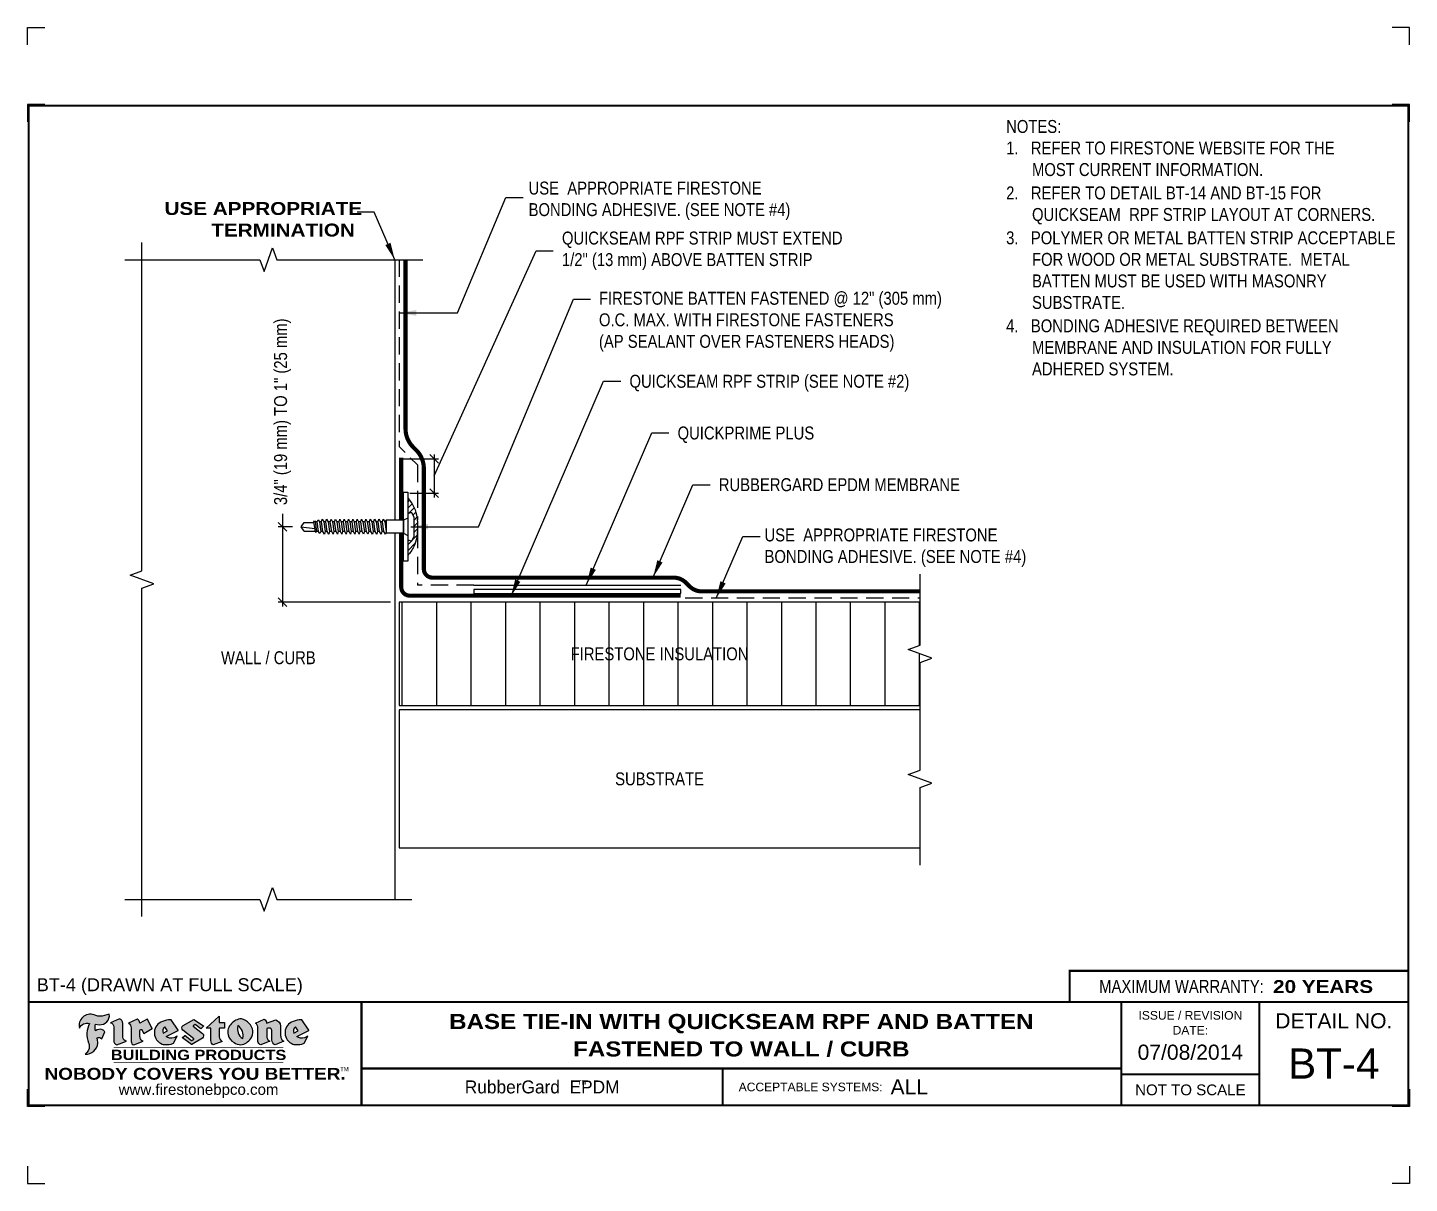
# Model space of a CAD drawing. Header units: inches. Extents: x 165.4 to 185.5, y -71.9 to -55.1.
import ezdxf
from ezdxf.enums import TextEntityAlignment as Align

# ---------------------------------------------------------------- set-up
doc = ezdxf.new("R2010")
doc.units = ezdxf.units.IN
doc.header["$MEASUREMENT"] = 0
doc.linetypes.add('HIDDEN', pattern=[0.375, 0.25, -0.125])
doc.layers.get('0').update_dxf_attribs({"linetype": 'CONTINUOUS'})
doc.layers.get('DEFPOINTS').update_dxf_attribs({"linetype": 'CONTINUOUS'})
for name, color, linetype in [('FSBP-ACCESSORY-FIRESTONE', 7, 'CONTINUOUS'), ('FSBP-ADHESIVE', 1, 'HIDDEN'), ('FSBP-ANNO-NOTE', 7, 'CONTINUOUS'), ('FSBP-INSULATION', 7, 'CONTINUOUS'), ('FSBP-MEMBRANE', 7, 'CONTINUOUS'), ('FSBP-SEALANTS', 1, 'CONTINUOUS'), ('FSBP-SUBSTRATE-GENERIC', 9, 'CONTINUOUS'), ('FSBP-TTLB', 7, 'CONTINUOUS'), ('FSBP-TTLB-BORDER', 7, 'CONTINUOUS'), ('FSBP-TTLB-TEXT', 7, 'CONTINUOUS'), ('FSBP-WALL-CURB', 9, 'CONTINUOUS')]:
    doc.layers.add(name, color=color, linetype=linetype)
doc.styles.add('FSBP_ARIAL', font='arial.ttf')
doc.styles.add('FSBP_ARIAL_BOLD', font='')
doc.styles.add('FSBP_ARIAL_NAR', font='ARIALN.TTF')
doc.styles.add('FSBP_BANKGOTHIC', font='bgothm.ttf')
doc.styles.get('FSBP_ARIAL_BOLD').set_extended_font_data('Arial Black')
doc.linetypes.add('ZIGZAG', pattern='A,0.0001,-0.2,[131,ltypeshp.shx,S=0.2,R=0,X=-0.2,Y=0],-0.4,[131,ltypeshp.shx,S=0.2,R=180,X=0.2,Y=0],-0.2', length=0.8001)
doc.dimstyles.new('FSBP-DIM', dxfattribs={"dimtxt": 0.1875, "dimasz": 0.125, "dimexe": 0.0625, "dimexo": 0.125, "dimgap": 0.125, "dimtad": 0, "dimdec": 0, "dimzin": 1, "dimdsep": 46, "dimlunit": 4, "dimtxsty": 'FSBP_ARIAL_NAR', "dimblk": 'OBLIQUE', "dimcen": 0.09375, "dimdle": 0.0625, "dimclrd": 256, "dimclre": 256, "dimclrt": 256, "dimadec": 0, "dimazin": 0, "dimtfac": 1, "dimtdec": 0, "dimtmove": 1, "dimatfit": 3, "dimfxl": 1, "dimtolj": 1, "dimtzin": 0, "dimlwd": -1, "dimlwe": -1, "dimarcsym": 0})
doc.dimstyles.new('FSBP-LEADER', dxfattribs={"dimtxt": 0.1875, "dimasz": 0.25, "dimexe": 0.0625, "dimexo": 0.125, "dimgap": 0.125, "dimtad": 0, "dimtih": 1, "dimtoh": 1, "dimdec": 4, "dimzin": 0, "dimdsep": 46, "dimlunit": 4, "dimtxsty": 'FSBP_ARIAL_NAR', "dimcen": 0.09375, "dimclrd": 256, "dimclre": 256, "dimclrt": 256, "dimadec": 0, "dimazin": 0, "dimtfac": 1, "dimtdec": 4, "dimtofl": 0, "dimtmove": 0, "dimatfit": 3, "dimfxl": 1, "dimtolj": 1, "dimtzin": 0, "dimlwd": -1, "dimlwe": -1, "dimarcsym": 0})

# ---------------------------------------------------------------- blocks, each defined once
blk = doc.blocks.new('FSBP_AP_FASTENER_02')
at = {"layer": 'FSBP-ACCESSORY-FIRESTONE'}
for p, q in [((-0.125, 0), (-0.09375, -0.0625)), ((0.09375, -0.0625), (0.125, 0)), ((-0.09375, -0.0625), (-0.09375, -0.3125)), ((-0.09375, -0.0625), (0.09375, -0.0625)), ((0.09375, -0.0625), (0.09375, -0.3125)), ((-0.09375, -0.3125), (-0.0703125, -0.3325892857142776)), ((-0.0703125, -0.3641565527315151), (-0.0703125, -0.3957238197487527)), ((0.0703125, -0.3440672670172376), (0.0703125, -0.3756345340344751)), ((-0.0703125, -0.4272910867660471), (-0.0703125, -0.4588583537832847)), ((-0.0703125, -0.4904256208005222), (-0.0703125, -0.5219928878178166)), ((-0.0703125, -0.5535601548350542), (-0.0703125, -0.5851274218523486)), ((0.0703125, -0.4072018010517695), (0.0703125, -0.4387690680690071)), ((0.0703125, -0.4703363350862446), (0.0703125, -0.501903602103539)), ((0.0703125, -0.5334708691207766), (0.0703125, -0.5650381361380141)), ((0.0703125, -0.5966054031553085), (0.0703125, -0.6281726701725461)), ((-0.0703125, -0.6166946888695861), (-0.0703125, -0.6482619558868237)), ((-0.0703125, -0.6798292229041181), (-0.0703125, -0.7113964899213556)), ((-0.0703125, -0.7429637569385932), (-0.0703125, -0.7745310239558876)), ((0.0703125, -0.6597399371897836), (0.0703125, -0.691307204207078)), ((0.0703125, -0.7228744712243156), (0.0703125, -0.7544417382415531)), ((0.0703125, -0.7860090052588475), (0.0703125, -0.8175762722760851)), ((-0.0703125, -0.8060982909731251), (-0.0703125, -0.8376655579903627)), ((-0.0703125, -0.8692328250076571), (-0.0703125, -0.9008000920248946)), ((-0.0703125, -0.9323673590421322), (-0.0703125, -0.9639346260594266)), ((-0.0703125, -0.9955018930766641), (-0.0703125, -1.027069160093902)), ((0.0703125, -0.8491435392933226), (0.0703125, -0.880710806310617)), ((0.0703125, -0.9122780733278546), (0.0703125, -0.943845340345149)), ((0.0703125, -0.9754126073623866), (0.0703125, -1.006979874379624)), ((-0.0703125, -1.058636427111196), (-0.0703125, -1.090203694128434)), ((-0.0703125, -1.121770961145671), (-0.0703125, -1.153338228162966)), ((-0.0703125, -1.184905495180203), (-0.0703125, -1.216472762197441)), ((0.0703125, -1.038547141396919), (0.0703125, -1.070114408414156)), ((0.0703125, -1.101681675431394), (0.0703125, -1.133248942448688)), ((0.0703125, -1.164816209465926), (0.0703125, -1.196383476483163)), ((-0.0703125, -1.248040029214735), (-0.0703125, -1.279607296231973)), ((-0.0703125, -1.31117456324921), (-0.0703125, -1.342741830266505)), ((-0.0625, -1.498492581068092), (-0.0625, -1.35740939234654)), ((0, -1.545367581068092), (0.02460623630037162, -1.344965644303613)), ((0.0625, -1.498492581068092), (0.0625, -1.339552249489429)), ((0.0703125, -1.227950743500458), (0.0703125, -1.259518010517695)), ((0.0703125, -1.291085277534933), (0.0703125, -1.322652544552227)), ((0, -1.545367581068092), (-0.06250000000002842, -1.498492581068092)), ((0.0625, -1.498492581068092), (0, -1.545367581068092))]:
    blk.add_line(p, q, dxfattribs=at)
blk.add_lwpolyline([(0.1875, 0, 0.1250000000000271), (0.203125, 0.0625), (0.140625, 0.09375), (-0.140625, 0.09375), (-0.203125, 0.0625, 0.1250000000000271), (-0.1875, 0)], format="xyb", close=True, dxfattribs=at)
for points in [[(-0.109375, -0.3539532763657576), (-0.0703125, -0.3325892857142776), (0.0703125, -0.3125), (0.109375, -0.3227032763657576), (0.0703125, -0.3440672670172376), (-0.0703125, -0.3641565527315151)], [(-0.109375, -0.4170878104002895), (-0.0703125, -0.3957238197487527), (0.0703125, -0.3756345340344751), (0.109375, -0.3858378104002895), (0.0703125, -0.4072018010517695), (-0.0703125, -0.4272910867660471)], [(-0.109375, -0.4802223444347646), (-0.0703125, -0.4588583537832847), (0.0703125, -0.4387690680690071), (0.109375, -0.4489723444347646), (0.0703125, -0.4703363350862446), (-0.0703125, -0.4904256208005222)], [(-0.109375, -0.5433568784692966), (-0.0703125, -0.5219928878178166), (0.0703125, -0.501903602103539), (0.109375, -0.5121068784692966), (0.0703125, -0.5334708691207766), (-0.0703125, -0.5535601548350542)], [(-0.109375, -0.6064914125038285), (-0.0703125, -0.5851274218523486), (0.0703125, -0.5650381361380141), (0.109375, -0.5752414125038285), (0.0703125, -0.5966054031553085), (-0.0703125, -0.6166946888695861)], [(-0.109375, -0.6696259465383037), (-0.0703125, -0.6482619558868237), (0.0703125, -0.6281726701725461), (0.109375, -0.6383759465383037), (0.0703125, -0.6597399371897836), (-0.0703125, -0.6798292229041181)], [(-0.109375, -0.7327604805728356), (-0.0703125, -0.7113964899213556), (0.0703125, -0.691307204207078), (0.109375, -0.7015104805728356), (0.0703125, -0.7228744712243156), (-0.0703125, -0.7429637569385932)], [(-0.109375, -0.7958950146073676), (-0.0703125, -0.7745310239558876), (0.0703125, -0.7544417382415531), (0.109375, -0.7646450146073676), (0.0703125, -0.7860090052588475), (-0.0703125, -0.8060982909731251)], [(-0.109375, -0.8590295486418427), (-0.0703125, -0.8376655579903627), (0.0703125, -0.8175762722760851), (0.109375, -0.8277795486418427), (0.0703125, -0.8491435392933226), (-0.0703125, -0.8692328250076571)], [(-0.109375, -0.9221640826763746), (-0.0703125, -0.9008000920248946), (0.0703125, -0.880710806310617), (0.109375, -0.8909140826763746), (0.0703125, -0.9122780733278546), (-0.0703125, -0.9323673590421322)], [(-0.109375, -0.9852986167109066), (-0.0703125, -0.9639346260594266), (0.0703125, -0.943845340345149), (0.109375, -0.9540486167109066), (0.0703125, -0.9754126073623866), (-0.0703125, -0.9955018930766641)], [(-0.109375, -1.048433150745382), (-0.0703125, -1.027069160093902), (0.0703125, -1.006979874379624), (0.109375, -1.017183150745382), (0.0703125, -1.038547141396919), (-0.0703125, -1.058636427111196)], [(-0.109375, -1.111567684779914), (-0.0703125, -1.090203694128434), (0.0703125, -1.070114408414156), (0.109375, -1.080317684779914), (0.0703125, -1.101681675431394), (-0.0703125, -1.121770961145671)], [(-0.109375, -1.174702218814446), (-0.0703125, -1.153338228162966), (0.0703125, -1.133248942448688), (0.109375, -1.143452218814446), (0.0703125, -1.164816209465926), (-0.0703125, -1.184905495180203)], [(-0.109375, -1.237836752848978), (-0.0703125, -1.216472762197441), (0.0703125, -1.196383476483163), (0.109375, -1.206586752848978), (0.0703125, -1.227950743500458), (-0.0703125, -1.248040029214735)], [(-0.099609375, -1.29957619759773), (-0.0703125, -1.279607296231973), (0.0703125, -1.259518010517695), (0.099609375, -1.271116376169175), (0.0703125, -1.291085277534933), (-0.0703125, -1.31117456324921)], [(-0.0849609375, -1.352726280949355), (-0.0703125, -1.342741830266505), (0.0703125, -1.322652544552227), (0.0849609375, -1.328451727377967), (0.0703125, -1.338436178060817), (-0.0703125, -1.358525463775095)]]:
    blk.add_lwpolyline(points, close=True, dxfattribs=at)
blk.add_lwpolyline([(-0.09375, -0.3125), (0.09375, -0.3125)], dxfattribs=at)
blk = doc.blocks.new('_OBLIQUE')
at = {"color": 0, "linetype": 'ByBlock'}
blk.add_line((-0.5, -0.5), (0.5, 0.5), dxfattribs=at)
blk = doc.blocks.new('*D6')
at = {"layer": 'DEFPOINTS', "color": 0, "transparency": 16777216}
for p in [(169.4112551601661, -62.3466987305046), (169.1420213799777, -63.4404487305046), (170.831668732212, -63.4404487305046)]:
    blk.add_point(p, dxfattribs=at)
at = {"layer": 'FSBP-ANNO-NOTE', "transparency": 16777216}
for p, q in [((169.1420213799777, -62.15817490299917), (169.1420213799777, -62.3466987305046)), ((169.1420213799777, -62.2841987305046), (169.1420213799777, -63.5029487305046)), ((169.2862551601661, -62.3466987305046), (169.0795213799777, -62.3466987305046)), ((170.706668732212, -63.4404487305046), (169.0795213799777, -63.4404487305046))]:
    blk.add_line(p, q, dxfattribs=at)
at = {"layer": 'FSBP-ANNO-NOTE', "transparency": 16777216, "xscale": 0.125, "yscale": 0.125, "zscale": 0.125}
for p, rotation in [((169.1420213799777, -62.3466987305046), 90), ((169.1420213799777, -63.4404487305046), 270)]:
    blk.add_blockref('_OBLIQUE', p, dxfattribs=dict(at, rotation=rotation))
at = {"layer": 'FSBP-ANNO-NOTE', "transparency": 16777216, "insert": (169.1420213799777, -62.03317490299915), "char_height": 0.1875, "attachment_point": 4, "rotation": 90, "style": 'FSBP_ARIAL_NAR'}
blk.add_mtext('\\A1;3/4" (19 mm) TO 1" (25 mm)', dxfattribs=at)
blk = doc.blocks.new('*D5')
at = {"layer": 'DEFPOINTS', "color": 0, "transparency": 16777216}
for p in [(170.7701112994862, -61.35995518357321), (170.8638153085084, -61.85995518357321), (171.3401816640785, -61.85995518357321)]:
    blk.add_point(p, dxfattribs=at)
at = {"layer": 'FSBP-ANNO-NOTE', "transparency": 16777216}
for p, q in [((171.3401816640785, -61.60995518357321), (172.8178657067512, -58.34444359786195)), ((172.8178657067512, -58.34444359786195), (173.0678657067512, -58.34444359786195)), ((170.8951112994862, -61.35995518357321), (171.4026816640785, -61.35995518357321)), ((171.3401816640785, -61.29745518357321), (171.3401816640785, -61.92245518357321)), ((170.9888153085084, -61.85995518357321), (171.4026816640785, -61.85995518357321))]:
    blk.add_line(p, q, dxfattribs=at)
at = {"layer": 'FSBP-ANNO-NOTE', "transparency": 16777216, "xscale": 0.125, "yscale": 0.125, "zscale": 0.125}
for p, rotation in [((171.3401816640785, -61.35995518357321), 90), ((171.3401816640785, -61.85995518357321), 270)]:
    blk.add_blockref('_OBLIQUE', p, dxfattribs=dict(at, rotation=rotation))
at = {"layer": 'FSBP-ANNO-NOTE', "transparency": 16777216, "insert": (173.1928657067512, -58.34444359786193), "char_height": 0.1875, "attachment_point": 4, "style": 'FSBP_ARIAL_NAR'}
blk.add_mtext('\\A1;QUICKSEAM RPF STRIP MUST EXTEND\\P1/2" (13 mm) ABOVE BATTEN STRIP', dxfattribs=at)
blk = doc.blocks.new('TTLB-EPDM_2')
at = {"layer": 'FSBP-TTLB-TEXT'}
h = blk.add_hatch(color=1, dxfattribs=at)
edge = h.paths.add_edge_path()
edge.add_arc((1.037309769669573, -0.1982514792917306), 0.1319107607348553, 264.0410451462098, 370.3106169565175)
edge.add_arc((1.027551646585694, 0.1214293576525799), 0.3273056962876235, 270.05058356628535, 295.23459397187514, ccw=False)
edge.add_arc((1.022801957313345, -0.06680179986895154), 0.1391656561713503, 249.3281275763668, 272.0749124149863, ccw=False)
edge.add_line((0.9736743133014443, -0.1970076156048179), (0.9474927838574558, -0.1852745150568325))
edge.add_arc((0.8939498971398288, -0.3394262635682071), 0.1631857907024099, 70.84590087378872, 194.3325259843273)
edge.add_arc((0.8444260109029493, -0.4259936440910768), 0.1179914261095279, 70.96950098067128, 156.9641407594482, ccw=False)
edge.add_arc((1.153141409296894, -0.4684497516079468), 0.3110405457095052, 150.3231137483159, 203.2084295854517)
edge.add_arc((0.7562495500622943, -0.6412608153899899), 0.1218587156617311, 0.8849157075190988, 24.34668939894999, ccw=False)
edge.add_arc((0.7493781665697374, -0.6475258110744375), 0.1289731377238325, -58.36655102076742, 3.6216782311386737, ccw=False)
edge.add_arc((0.8256699029544474, -0.5792158350996106), 0.1783301886510354, 267.2205474105585, 354.1381621173521)
edge.add_arc((0.7903121048625305, -0.6011409294291745), 0.212787892960859, 0.9996158580669322, 21.00503380861244)
edge.add_arc((1.01880712263941, -0.5666691048185161), 0.05136395668415847, 40.82117713173261, 125.52727787225791, ccw=False)
edge.add_line((1.057676976260041, -0.5330924682126437), (1.102776947655911, -0.4308018311949837))
edge.add_arc((1.040858222524664, -0.4699705673995949), 0.07326744446031509, 32.31675181867256, 66.31481236598174)
edge.add_arc((1.032262518825329, -0.5063316993097662), 0.1102246948011782, 69.8179132332389, 125.254734720681)
edge.add_arc((1.127708877207287, -0.368959353531244), 0.1659710644737306, 164.1569669952081, 196.5811013160487, ccw=False)
edge.add_line((0.9680425188342383, -0.3236487780942383), (1.023615334387159, -0.3294494641845773))
h = blk.add_hatch(color=1, dxfattribs=at)
edge = h.paths.add_edge_path()
edge.add_line((1.275239419159561, -0.6223407783464694), (1.415345367376062, -0.5660418822574371))
edge.add_arc((1.421019305783958, -0.5090099247487757), 0.05731350411836949, 181.9717871001989, 264.31851000495806, ccw=False)
edge.add_line((1.363739737527226, -0.5109819325197265), (1.363412352251203, -0.3102363679013962))
edge.add_arc((1.294263659668751, -0.3103491388303989), 0.06914878453844908, 0.0934405599591014, 72.42834396969012)
edge.add_line((1.315139561173908, -0.2444268274366692), (1.186839444240604, -0.3024209471341379))
edge.add_arc((1.175246268095289, -0.3585110609420917), 0.05727567197445628, -0.017399788185912257, 78.322067691347, ccw=False)
edge.add_line((1.232521937428658, -0.3585284546236807), (1.232574268422297, -0.555126496687123))
edge.add_arc((1.305699496415486, -0.5558575689677219), 0.07312888236350451, 179.4272023230205, 245.3845503102953)
h = blk.add_hatch(color=1, dxfattribs=at)
edge = h.paths.add_edge_path()
edge.add_line((1.792026821926584, -0.3839679064720229), (1.722158956877934, -0.2518542302253621))
edge.add_arc((1.720119655279638, -0.2529327078887852), 0.002306916790721817, 27.87197133405656, 117.3766794470751)
edge.add_line((1.719058846382097, -0.250884159729182), (1.610638460368705, -0.3070279753467702))
edge.add_arc((1.547088841662962, -0.3061026658494403), 0.06355635479880145, 359.165808011073, 425.8793658831422)
edge.add_line((1.573061729235633, -0.2480956029480268), (1.446879247402876, -0.3051325108639702))
edge.add_arc((1.407812067100189, -0.370357133046621), 0.07602957263902092, -3.441403975725109, 59.07992244284969, ccw=False)
edge.add_line((1.483704536400296, -0.3749210150788969), (1.483704536400296, -0.5723838140635706))
edge.add_arc((1.54053746518044, -0.568254406115083), 0.05698275005415228, 184.1557352478595, 255.3066498366543)
edge.add_line((1.526084036778343, -0.6233736605654059), (1.657291340682093, -0.570650514527486))
edge.add_arc((1.688298576827198, -0.5021390388423987), 0.0752015358480571, 207.5160880841914, 245.649226723163, ccw=False)
edge.add_arc((1.721050197024907, -0.4914488168456328), 0.1093332836229113, 179.4823365255141, 204.5537900001094, ccw=False)
edge.add_line((1.611721375809452, -0.4904610114968335), (1.611721375809452, -0.4126404716788983))
edge.add_arc((1.628589765097195, -0.414159299036043), 0.01693662875851176, 28.356188110622725, 174.8549701683585, ccw=False)
edge.add_arc((1.627340435522395, -0.4197189881350504), 0.02111886817708033, 22.216893572439517, 40.10213956426492, ccw=False)
edge.add_line((1.646891420738257, -0.4117336534413738), (1.666638796144639, -0.4549750258192233))
edge.add_arc((1.668737246926742, -0.4540167099035481), 0.002306916790685496, 204.545128184284, 299.6323508190091)
edge.add_line((1.669877862091766, -0.4560219186518992), (1.791128135493295, -0.3870515928837648))
edge.add_line((1.791128135493295, -0.3870515928837648), (1.792026821926584, -0.3839679064720229))
h = blk.add_hatch(color=1, dxfattribs=at)
h.paths.add_polyline_path([(2.063388732080512, -0.2583237030618903, 0.02524281661523788), (2.025024361750752, -0.2610532129309178, 0.1213611957758757), (1.901773912052249, -0.3008158885520373, 0.6151668103976068), (1.93274136141747, -0.6099060679591872, 0.05306812109568645), (1.967936229862175, -0.617865745600497, 0.1150932231766138), (2.099126721549737, -0.5994933789882708), (2.151195569562105, -0.4944891916583316, -0.08755405562188731), (2.104230609512001, -0.5187113292177372, -0.265591761123442), (1.992692314386659, -0.5010701623316862), (2.165347897647223, -0.4141184325909109, 0.4518949533370738), (2.166222728871162, -0.4107679608846269)])
h.paths.add_polyline_path([(2.014217313945437, -0.4188965037300676), (1.951113654018855, -0.4515330109460507, -0.3720533890450154), (1.973177450672722, -0.3607130665457561)], flags=16)
h = blk.add_hatch(color=1, dxfattribs=at)
edge = h.paths.add_edge_path()
edge.add_arc((2.260407392426802, -0.3775796671688782), 0.04152450223225729, 123.20805433950699, 232.2027298779723, ccw=False)
edge.add_line((2.237665217914071, -0.3428366421988329), (2.393535971665983, -0.2540943745380986))
edge.add_arc((2.394677353533142, -0.2560991469722482), 0.002306916790741334, 55.64644466176611, 119.65426054492559, ccw=False)
edge.add_line((2.395979141996861, -0.2541946229174954), (2.531809646140459, -0.3470380726374032))
edge.add_arc((2.530468902927946, -0.3489153772789875), 0.002306916790700397, -42.731101238422525, 54.4661353739603, ccw=False)
edge.add_line((2.532163440279987, -0.3504807552658491), (2.498457913851155, -0.3869673252714421))
edge.add_arc((2.496763376499139, -0.3854019472845934), 0.002306916790672934, 233.7527076894875, 317.26889876138785, ccw=False)
edge.add_line((2.495399362263356, -0.38726241234572), (2.413849913492982, -0.3274738082119626))
edge.add_arc((2.412485899257181, -0.3293342732731342), 0.002306916790720064, 53.75270768979358, 124.4135619297835)
edge.add_line((2.41118211687575, -0.3274311136421062), (2.382933981293377, -0.346782838468144))
edge.add_arc((2.38423776367478, -0.3486859980991606), 0.002306916790694898, 124.4135619293799, 231.8459020253626)
edge.add_line((2.382812599816248, -0.3505000469010184), (2.519899969301207, -0.4581994452042721))
edge.add_arc((2.494247019847682, -0.4908523236374461), 0.04152450223225742, -55.21225898295222, 51.84590202520428, ccw=False)
edge.add_line((2.517938320565804, -0.5249552055672808), (2.364434947484597, -0.6179520922513717))
edge.add_arc((2.36323960192349, -0.6159790200102006), 0.002306916790726996, 233.2955624372927, 301.20872157023314, ccw=False)
edge.add_line((2.361860787187538, -0.6178285429225383), (2.231266621301074, -0.5204709167214361))
edge.add_arc((2.232647938930649, -0.5186232623475259), 0.002306916790697672, 135.5134179846393, 233.21798691998708, ccw=False)
edge.add_line((2.231002150870836, -0.5170067083764565), (2.262839375599356, -0.4845937328397696))
edge.add_arc((2.264485163659225, -0.4862102868108537), 0.002306916790748497, 53.0352839999411, 135.513417985369, ccw=False)
edge.add_line((2.265872365996302, -0.4843670465239001), (2.361834678328762, -0.5565872257804898))
edge.add_arc((2.363221880665761, -0.5547439854936304), 0.002306916790627066, 233.0352840000685, 302.2362632414394)
edge.add_line((2.36445241715569, -0.5566953042850713), (2.39428499383348, -0.5378823484768844))
edge.add_arc((2.393054457343549, -0.5359310296853765), 0.002306916790685166, 302.2362632406177, 412.2027298768422)
edge.add_line((2.394468296066179, -0.5341081404551886), (2.234958295420142, -0.4103916733127022))
h = blk.add_hatch(color=1, dxfattribs=at)
edge = h.paths.add_edge_path()
edge.add_line((2.763460561272041, -0.2072496393923444), (2.763460561272041, -0.2969520779963801))
edge.add_arc((2.765767478062699, -0.2969520779963943), 0.00230691679065842, 179.9999999996471, 269.9999999996471)
edge.add_line((2.765767478062685, -0.2992589947870528), (2.835417693520355, -0.2992589947870528))
edge.add_arc((2.835417693520355, -0.3015659115777538), 0.002306916790701052, 0, 90, ccw=False)
edge.add_line((2.837724610311056, -0.3015659115777538), (2.837724610311056, -0.3790761307453892))
edge.add_arc((2.83541769352037, -0.3790761307453749), 0.002306916790686842, 269.99999999964706, 359.99999999964706, ccw=False)
edge.add_line((2.835417693520355, -0.3813830475360618), (2.765767478062685, -0.3813830475360618))
edge.add_arc((2.765767478062699, -0.3836899643267202), 0.00230691679065842, 90.00000000035294, 180.0000000003529)
edge.add_line((2.763460561272041, -0.3836899643267344), (2.763460561272041, -0.5033995910642801))
edge.add_arc((2.836735953378943, -0.5071368822038516), 0.07337063740681413, 177.0802527808789, 245.3249543133826)
edge.add_line((2.806105814540615, -0.5738080530967267), (2.674529557384915, -0.6226036013049594))
edge.add_arc((2.708610405062069, -0.564298408791804), 0.06753517344606039, 177.0345319916277, 239.6926428024901, ccw=False)
edge.add_line((2.641165668230087, -0.560804539009709), (2.641165668230087, -0.3836899643267344))
edge.add_arc((2.638858751439429, -0.3836899643267202), 0.00230691679065842, 359.9999999996471, 449.999999999647)
edge.add_line((2.638858751439443, -0.3813830475360618), (2.572857950769389, -0.3813830475360618))
edge.add_line((2.572857950769389, -0.3813830475360618), (2.763460561272041, -0.2072496393923444))
h = blk.add_hatch(color=1, dxfattribs=at)
edge = h.paths.add_edge_path(flags=16)
edge.add_arc((2.940363509127394, -0.4847985213681437), 0.1684614578629418, 344.5558804047865, 417.0140046669545)
edge.add_arc((3.194458079644619, -0.3883534532477785), 0.1684614578629414, 164.5558804047864, 237.0140046669546)
edge = h.paths.add_edge_path()
edge.add_arc((3.069375116502199, -0.4399344555144872), 0.1828726885096673, 136.0914512150047, 191.213418978326)
edge.add_arc((3.064939550433406, -0.4318234379590333), 0.1803148804748503, 194.0167254156723, 240.6663730831859)
edge.add_arc((3.098047041778981, -0.3845058757092554), 0.2378525180183701, 239.2975390661776, 264.2889872773176)
edge.add_arc((3.04884478212623, -0.4190232383793012), 0.203760689247156, 277.1986764832036, 326.503572961274)
edge.add_arc((3.077739326803546, -0.4341046616465112), 0.171374865791709, 325.3768876809902, 406.3828327799087)
edge.add_arc((3.011839488065919, -0.4896144380417797), 0.2571945645850002, 44.28462553519766, 73.82901434867304)
edge.add_arc((3.117152499586992, -0.4983433120546693), 0.2579560664039132, 97.50292863483666, 134.1039137579027)
h = blk.add_hatch(color=1, dxfattribs=at)
edge = h.paths.add_edge_path()
edge.add_line((3.322690228557462, -0.5721896537377091), (3.322690228557462, -0.3749210150788969))
edge.add_arc((3.246797759257384, -0.3703571330465745), 0.076029572638996, 356.5585960242387, 419.0799224428129)
edge.add_line((3.285864939560099, -0.3051325108639702), (3.412047421392799, -0.2480956029480268))
edge.add_arc((3.386074533820159, -0.3061026658494941), 0.06355635479883807, 0.3962622833877276, 65.87936588318718, ccw=False)
edge.add_line((3.449629368605429, -0.3056631084210863), (3.580526418688805, -0.2593848434574539))
edge.add_arc((3.555744121700958, -0.3530904070730321), 0.09692726601172152, 2.366977007666776, 75.18615851992018, ccw=False)
edge.add_line((3.652588689330287, -0.3490873311063041), (3.652588689330287, -0.4883770011386872))
edge.add_arc((3.761877549389556, -0.4914934052703811), 0.1093332836229047, 178.3666365323574, 204.5537900000422)
edge.add_arc((3.729125929191727, -0.5021836272670953), 0.07520153584796169, 207.5160880841711, 245.2240541443093)
edge.add_line((3.697611150971852, -0.5704631245385627), (3.572585913552643, -0.6207021253773775))
edge.add_arc((3.59534718600759, -0.5526356419907701), 0.07177131519198746, 180.3328587115751, 251.51018566665869, ccw=False)
edge.add_line((3.523577081955409, -0.5530525936986663), (3.523577081955409, -0.4153032515383615))
edge.add_arc((3.486319529276879, -0.4148773504126441), 0.0372599868942854, 359.3450650296066, 449.0500281941028)
edge.add_arc((3.482769874121713, -0.4419622099033496), 0.06447454900600783, 86.29402372314017, 119.8211331593848)
edge.add_line((3.450707067966732, -0.3860252459975726), (3.450707067966732, -0.4904610114968335))
edge.add_arc((3.560035889182251, -0.491448816845647), 0.1093332836229751, 179.4823365255069, 204.5537900001023)
edge.add_arc((3.527284268984408, -0.5021390388424952), 0.07520153584796385, 207.5160880841699, 245.6492267231416)
edge.add_line((3.496277032839316, -0.570650514527486), (3.365069728935509, -0.6233736605654059))
edge.add_arc((3.37950248606194, -0.5682868177318081), 0.05694615642555727, 183.9298782390169, 255.318496325343, ccw=False)
h = blk.add_hatch(color=1, dxfattribs=at)
h.paths.add_polyline_path([(3.957695472291277, -0.2583237030618903, 0.02524281661523822), (3.919331101961575, -0.2610532129309178, 0.1085638477195505), (3.807890832595604, -0.2939221658134414, 0.6425897848490651), (3.827048101628293, -0.6099060679591872, 0.05306812109569052), (3.862242970072884, -0.617865745600497, 0.1150932231766133), (3.993433461760503, -0.5994933789882708), (4.045502309772871, -0.4944891916583316, -0.08755405562189084), (3.998537349722767, -0.5187113292177372, -0.2655917611234366), (3.886999054597368, -0.5010701623316862), (4.059654637857989, -0.4141184325909109, 0.4518949533370731), (4.060529469081928, -0.4107679608846269)])
h.paths.add_polyline_path([(3.90852405415626, -0.4188965037300676), (3.845420394229677, -0.4515330109460507, -0.3720533890450147), (3.867484190883488, -0.3607130665457561)], flags=16)
at = {"layer": 'DEFPOINTS', "linetype": 'Continuous', "ltscale": 1.75}
for points in [[(-0.015625, 13.88083333333333), (-0.015625, 14.13083333333333), (0.234375, 14.13083333333333)], [(20.01562500000003, 13.88083333333333), (20.01562500000003, 14.13083333333333), (19.76562500000003, 14.13083333333333)], [(-0.015625, -2.380833333333342), (-0.015625, -2.630833333333342), (0.234375, -2.630833333333342)], [(20.01562500000003, -2.380833333333342), (20.01562500000003, -2.630833333333342), (19.76562500000003, -2.630833333333342)]]:
    blk.add_lwpolyline(points, dxfattribs=at)
at = {"layer": 'DEFPOINTS', "color": 1}
for points in [[(0.234375, 13.015625), (-0.015625, 13.015625), (-0.015625, 12.765625)], [(20.015625, 12.765625), (20.015625, 13.015625), (19.765625, 13.015625)], [(0.234375, -1.515625), (-0.015625, -1.515625), (-0.015625, -1.265625)], [(20.015625, -1.265625), (20.015625, -1.515625), (19.765625, -1.515625)]]:
    blk.add_lwpolyline(points, dxfattribs=at)
at = {"layer": 'FSBP-TTLB', "const_width": 0.03125}
blk.add_lwpolyline([(15.09028770518938, 0), (20, 0), (20, 0.4512598240669945), (15.09028770518938, 0.4512598240669945)], close=True, dxfattribs=at)
for points in [[(0, 0), (0, -1.5), (20, -1.5), (20, 0), (0, 0)], [(4.825208527206769, 0), (4.825208527206769, -0.9643749050531198)], [(15.84028770518938, 0), (15.84028770518938, -0.9643749050531198)], [(17.84110496735593, 0), (17.84110496735593, -1.5)], [(20, 0), (20, -1.5)], [(4.825208527206769, -0.9643749050531198), (15.84028770518938, -0.9643749050531198)], [(4.825208527206769, -0.9643749050531198), (4.825208527206769, -1.5)], [(15.84028770518938, -0.9643749050531198), (15.84028770518938, -1.5)], [(15.84028770518938, -1.048740175933006), (17.84110496735593, -1.048740175933006)]]:
    blk.add_lwpolyline(points, dxfattribs=at)
at = {"layer": 'FSBP-TTLB-BORDER', "const_width": 0.03125}
blk.add_lwpolyline([(20, 0), (20, 13), (0, 13), (0, 0)], dxfattribs=at)
at = {"layer": 'FSBP-TTLB-TEXT', "color": 1}
blk.add_line((0.7358432058323388, -0.379822754145593), (0.7358432058323388, -0.379822754145593), dxfattribs=at)
for points in [[(1.023615323725323, -0.3294494630716969, 0.5000510906601082), (1.167090420776901, -0.1746414942047778, -0.1103304102359608), (1.027840608309816, -0.2058762110801382, -0.09957876667165425), (0.9736743133014443, -0.1970076156048179), (0.9474927838574558, -0.1852745150568325, 0.5978159689075124), (0.7358432058323388, -0.379822754145593, -0.3938834584182213), (0.8828996422548698, -0.3144510229727047, 0.2349406564350952), (0.86727108227484, -0.5910237178633082, -0.1027304183841549), (0.8780937320133262, -0.6393788197974146, -0.2772692352614086), (0.8170223912655956, -0.7573362346216896, 0.3985429150902959), (1.003067614090241, -0.5974286950643517, 0.0875124847930418), (0.9889600163401155, -0.5248671157293501, -0.3874031597924062), (1.057676976260041, -0.5330924682126437), (1.102776947655911, -0.4308018311949837, 0.1494423498871741), (1.07029056398062, -0.4028746979725923, 0.2467195073738216), (0.9686394281704906, -0.4163228904100862, -0.1424285161541127), (0.9680425188342383, -0.3236487780942383), (1.023615334387159, -0.3294494641845773)], [(2.166222728871162, -0.4107679608846269), (2.063388732080512, -0.2583237030618903, 0.02524281661523788), (2.025024361750752, -0.2610532129309178, 0.1085638477195265), (1.913584092384895, -0.2939221658134414, 0.6425897848491228), (1.93274136141747, -0.6099060679591872, 0.05306812109568648), (1.967936229862175, -0.617865745600497, 0.1150932231766137), (2.099126721549737, -0.5994933789882708), (2.151195569562105, -0.4944891916583316, -0.0875540556218873), (2.104230609512001, -0.5187113292177372, -0.2655917611234418), (1.992692314386659, -0.5010701623316862), (2.165347897647223, -0.4141184325909109)], [(2.763460561272041, -0.2072496393923444), (2.763460561272041, -0.2969520779963801, 0.4142135623730958), (2.765767478062685, -0.2992589947870528), (2.835417693520355, -0.2992589947870528, -0.414213562373095), (2.837724610311056, -0.3015659115777538), (2.837724610311056, -0.3790761307453892, -0.4142135623730938), (2.835417693520355, -0.3813830475360618), (2.765767478062685, -0.3813830475360618, 0.4142135623730958), (2.763460561272041, -0.3836899643267344), (2.763460561272041, -0.5033995910642801, 0.3068985753588853), (2.806105814540615, -0.5738080530967267), (2.674529557384915, -0.6226036013049594, -0.2804194150632976), (2.641165668230087, -0.560804539009709), (2.641165668230087, -0.3836899643267344, 0.414213562373095), (2.638858751439443, -0.3813830475360618), (2.572857950769389, -0.3813830475360618), (2.763460561272041, -0.2072496393923444)], [(4.060529469081928, -0.4107679608846269), (3.957695472291277, -0.2583237030618903, 0.02524281661523788), (3.919331101961575, -0.2610532129309178, 0.1085638477195265), (3.807890832595604, -0.2939221658134414, 0.6425897848491228), (3.827048101628293, -0.6099060679591872, 0.05306812109568648), (3.862242970072884, -0.617865745600497, 0.1150932231766137), (3.993433461760503, -0.5994933789882708), (4.045502309772871, -0.4944891916583316, -0.0875540556218873), (3.998537349722767, -0.5187113292177372, -0.2655917611234418), (3.886999054597368, -0.5010701623316862), (4.059654637857989, -0.4141184325909109)], [(4.059654637857989, -0.4141184325909109, 0.4518949533370731), (4.060529469081928, -0.4107679608846269, 0.4518949533370731)]]:
    blk.add_lwpolyline(points, format="xyb", dxfattribs=at)
for points in [[(1.275239419159561, -0.6223407783464694), (1.415345367376062, -0.5660418822574371, -0.3756100036733062), (1.363739737527226, -0.5109819325197265), (1.363412352251203, -0.3102363679013962, 0.3265360292958048), (1.315139561173908, -0.2444268274366692), (1.186839444240604, -0.3024209471341379, -0.3557863980845349), (1.232521937428658, -0.3585284546236807), (1.232574268422297, -0.555126496687123, 0.2960110723418457)], [(1.792026821926584, -0.3839679064720229), (1.722158956877934, -0.2518542302253621, 0.4116839150163434), (1.719058846382097, -0.250884159729182), (1.610638460368705, -0.3070279753467702, 0.2996033003794034), (1.573061729235633, -0.2480956029480268), (1.446879247402876, -0.3051325108639702, -0.2797757560995365), (1.483704536400296, -0.3749210150788969), (1.483704536400296, -0.5723838140635706, 0.320828638474519), (1.526084036778343, -0.6233736605654059), (1.657291340682093, -0.570650514527486, -0.1679398621276611), (1.621603752698661, -0.5368819723450571, -0.1098333365370753), (1.611721375809452, -0.4904610114968335), (1.611721375809452, -0.4126404716788983, -0.743334502655012), (1.64349420176768, -0.4061152228778298, -0.07819791644735608), (1.646891420738257, -0.4117336534413738), (1.666638796144639, -0.4549750258192233, 0.4404648714563479), (1.669877862091766, -0.4560219186518992), (1.791128135493295, -0.3870515928837648)], [(1.951113654018855, -0.4515330109460507), (2.014217313945437, -0.4188965037300676), (1.973177450672722, -0.3607130665457561, 0.3720533890450154)], [(2.234958295420142, -0.4103916733127022, -0.5150044486718882), (2.237665217914071, -0.3428366421988329), (2.393535971665983, -0.2540943745380986, -0.2867822934100265), (2.395979141996861, -0.2541946229174954), (2.531809646140459, -0.3470380726374032, -0.4515027974650387), (2.532163440279987, -0.3504807552658491), (2.498457913851155, -0.3869673252714421, -0.3814439164929681), (2.495399362263356, -0.38726241234572), (2.413849913492982, -0.3274738082119626, 0.3184718635035665), (2.41118211687575, -0.3274311136421062), (2.382933981293377, -0.346782838468144, 0.5064094529656681), (2.382812599816248, -0.3505000469010184), (2.519899969301207, -0.4581994452042721, -0.5043597839115849), (2.517938320565804, -0.5249552055672808), (2.364434947484597, -0.6179520922513717, -0.3053163970316367), (2.361860787187538, -0.6178285429225383), (2.231266621301074, -0.5204709167214361, -0.4541703869768119), (2.231002150870836, -0.5170067083764565), (2.262839375599356, -0.4845937328397696, -0.3762644290664977), (2.265872365996302, -0.4843670465239001), (2.361834678328762, -0.5565872257804898, 0.3114700032088108), (2.36445241715569, -0.5566953042850713), (2.39428499383348, -0.5378823484768844, 0.520381097387146), (2.394468296066179, -0.5341081404551886)], [(2.937624918725987, -0.3131105398334029, 0.2452625673097023), (2.889993533867141, -0.4754966266250307, 0.2064059665179019), (2.976604338974084, -0.5890186876871866, 0.1094800500670344), (3.074378098474654, -0.6211778035979165, 0.2185147641853038), (3.218764944843201, -0.5314757029352819, 0.3689489483072479), (3.195959963110113, -0.3100352223135445, 0.1296305888694145), (3.0834694040758, -0.242595816912754, 0.1610736375384317)], [(3.10274193015772, -0.5296595419651595, 0.3271311138286319), (3.032079658614293, -0.3434924326507627, 0.3271311138286322)], [(3.322690228557462, -0.5721896537377091), (3.322690228557462, -0.3749210150788969, 0.2797757560995341), (3.285864939560099, -0.3051325108639702), (3.412047421392799, -0.2480956029480268, -0.2937618496109166), (3.449629368605429, -0.3056631084210863), (3.580526418688805, -0.2593848434574539, -0.3288760160581939), (3.652588689330287, -0.3490873311063041), (3.652588689330287, -0.4883770011386872, 0.114762897203527), (3.662431105063263, -0.536926560769686, 0.166032965990522), (3.697611150971852, -0.5704631245385627), (3.572585913552643, -0.6207021253773775, -0.3209557512194564), (3.523577081955409, -0.5530525936986663), (3.523577081955409, -0.4153032515383615, 0.4127061514896111), (3.48693727661589, -0.3776224848030694, 0.1473421876160361), (3.450707067966732, -0.3860252459975726), (3.450707067966732, -0.4904610114968335, 0.1098333365370753), (3.460589444855941, -0.5368819723450855, 0.1679398621276611), (3.496277032839316, -0.570650514527486), (3.365069728935509, -0.6233736605654059, -0.3219729545308964), (3.322690228557462, -0.5721896537377091, 29.1476284739)], [(3.845420394229677, -0.4515330109460507), (3.90852405415626, -0.4188965037300676), (3.867484190883488, -0.3607130665457561, 0.3720533890450154)]]:
    blk.add_lwpolyline(points, format="xyb", close=True, dxfattribs=at)
at = {"layer": 'FSBP-TTLB-TEXT'}
for points, const_width in [([(1.233926579809207, -0.6584455781731435), (3.691229482685259, -0.6584455781731577)], 0.0078125), ([(1.233926579809207, -0.8761560960495984), (3.691229482685259, -0.8761560960495842)], 0.0078125), ([(10.06152282927678, -0.9643749050531198), (10.06152282927678, -1.5)], 0.03125)]:
    blk.add_lwpolyline(points, dxfattribs=dict(at, const_width=const_width))
at = {"layer": 'FSBP-TTLB-TEXT', "color": 1}
for centre, start, end in [((1.789987520328282, -0.3850463841354355), 299.6323508193319, 27.87197133380463), ((2.164310260790558, -0.412058050385383), 296.7304547840455, 34.00233684987403)]:
    blk.add_arc(centre, 0.00230691679068068, start, end, dxfattribs=at)
at = {"layer": 'FSBP-TTLB-TEXT', "style": 'FSBP_ARIAL_NAR'}
blk.add_text('MAXIMUM WARRANTY:', height=0.1875, dxfattribs=at).set_placement((17.90516569312837, 0.2256299120335257), align=Align.MIDDLE_RIGHT)
at = {"layer": 'FSBP-TTLB-TEXT'}
for s, height, style, p in [('ISSUE / REVISION', 0.125, 'FSBP_ARIAL', (16.84069633627263, -0.1938496373466023)), ('DETAIL NO.', 0.21875, 'FSBP_ARIAL', (18.92055248367797, -0.2724398367368792)), ('DATE:', 0.125, 'FSBP_ARIAL', (16.84069633627263, -0.409973105348854)), ('www.firestonebpco.com', 0.15625, 'FSBP_ARIAL', (2.462578031247233, -1.268657306740124)), ('RubberGard  EPDM', 0.1875, 'FSBP_BANKGOTHIC', (7.443365678241776, -1.23218745252656)), ('TM', 0.0625, 'FSBP_BANKGOTHIC', (8.023397742165457, -1.169706269210366)), ('NOT TO SCALE', 0.15625, 'FSBP_ARIAL', (16.84069633627263, -1.274370087966503))]:
    blk.add_text(s, height=height, dxfattribs=dict(at, style=style)).set_placement(p, align=Align.MIDDLE_CENTER)
at = {"layer": 'FSBP-TTLB-TEXT', "lineweight": 18, "style": 'FSBP_ARIAL_BOLD'}
blk.add_text('BUILDING PRODUCTS', height=0.1484375, dxfattribs=at).set_placement((2.462578031247233, -0.7673008371113639), align=Align.MIDDLE_CENTER)
at = {"layer": 'FSBP-TTLB-TEXT', "color": 1}
for s, height, style, p in [('NOBODY COVERS YOU BETTER.', 0.171875, 'FSBP_ARIAL_BOLD', (2.412604263603384, -1.041650450587369)), ('TM', 0.0625, 'FSBP_BANKGOTHIC', (4.576671173373001, -0.9725745042934193))]:
    blk.add_text(s, height=height, dxfattribs=dict(at, style=style)).set_placement(p, align=Align.MIDDLE_CENTER)
at = {"layer": 'FSBP-TTLB-TEXT', "style": 'FSBP_ARIAL'}
blk.add_text('ACCEPTABLE SYSTEMS:', height=0.125, dxfattribs=at).set_placement((10.29281281591562, -1.23218745252656), align=Align.MIDDLE_LEFT)
at = {"layer": 'FSBP-TTLB-TEXT'}
for tag, height, style, p in [('MAXIMUM_WARRANTY', 0.1875, 'FSBP_ARIAL_BOLD', (18.03987100774941, 0.2240244307510579)), ('ACCPT_SYSTEMS', 0.21875, 'FSBP_ARIAL', (12.49438170418193, -1.23218745252656))]:
    blk.add_attdef(tag, text='', height=height, dxfattribs=dict(at, style=style)).set_placement(p, align=Align.MIDDLE_LEFT)
for tag, height, style, p in [('DETAIL_DESCP_LINE_1', 0.21875, 'FSBP_ARIAL_BOLD', (10.33118450231211, -0.2831249841755152)), ('DETAIL_DESCP_LINE_2', 0.21875, 'FSBP_ARIAL_BOLD', (10.33118450231211, -0.6812499208775904)), ('ISSUE_REV_DATE', 0.21875, 'FSBP_ARIAL', (16.84069633627263, -0.7282559425942452)), ('DETAIL_NUMBER', 0.4375, 'FSBP_ARIAL', (18.91941590748775, -0.8931630692489421))]:
    blk.add_attdef(tag, text='', height=height, dxfattribs=dict(at, style=style)).set_placement(p, align=Align.MIDDLE_CENTER)

msp = doc.modelspace()

# ---------------------------------------------------------------- hatches: boundary and pattern name
at = {"layer": 'FSBP-INSULATION'}
h = msp.add_hatch(dxfattribs=at)
h.set_pattern_fill('LINE', color=256, scale=4, angle=90, style=0)
h.set_pattern_definition([(90, (-19.62159420074829, -87.05786485627094), (-0.5, 3.061515884555943e-17), [])])
h.paths.add_polyline_path([(178.3850385675792, -64.9404487305046), (178.3850385675792, -64.3154487305046), (178.5567559062951, -64.25294873050457), (178.2133212288632, -64.1279487305046), (178.3850385675792, -64.0654487305046), (178.3850385675792, -63.4404487305046), (171.737918732212, -63.4404487305046), (170.831668732212, -63.4404487305046), (170.831668732212, -64.9404487305046), (171.7499289693029, -64.9404487305046)])
h.paths.add_polyline_path([(173.2710092604004, -64.33590191945412), (175.9456980393908, -64.33590191945412), (175.9456980393908, -64.04486764251006), (173.2710092604004, -64.04486764251006)], flags=24)
at = {"layer": 'FSBP-SEALANTS'}
h = msp.add_hatch(dxfattribs=at)
h.set_pattern_fill('ANSI31', color=256, scale=0.5, style=0)
h.set_pattern_definition([(45, (-64.90421743531022, -87.75104453931787), (-0.04419417382415922, 0.04419417382415922), [])])
edge = h.paths.add_edge_path()
edge.add_arc((171.0186344599842, -62.27443310550457), 0.130860285969283, 89.78621077012292, 118.2862761657365, ccw=False)
edge.add_line((171.0191227412342, -62.1435737305046), (171.0503727412342, -62.20607373050456))
edge.add_line((171.0503727412342, -62.20607373050454), (171.0503727412342, -62.4873237305046))
edge.add_line((171.0503727412342, -62.4873237305046), (171.0191227412342, -62.54982373050458))
edge.add_arc((171.0186344599842, -62.41896435550463), 0.130860285969283, 241.7137238342635, 270.21378922987714, ccw=False)
edge.add_line((170.9566227412342, -62.5341987305046), (170.9566227412342, -62.76739417451333))
edge.add_spline(control_points=[(170.9566227412342, -62.76739417451329), (170.9900985635966, -62.72420209585137), (171.0816723536887, -62.60604928985869), (171.1073958313845, -62.35446879702361), (171.0878989826734, -62.097397866169), (170.9923256873961, -61.97285900102371), (170.9566227412342, -61.92633549898839)], knot_values=[0, 0, 0, 0, 0.1616300269723059, 0.4421422124397788, 0.7326228521966031, 0.9058474081844563, 0.9058474081844563, 0.9058474081844563, 0.9058474081844563], degree=3, periodic=0)
edge.add_line((170.9566227412342, -61.92633549898839), (170.9566227412342, -62.15919873050461))

# ---------------------------------------------------------------- linework, layer by layer
at = {"layer": 'FSBP-ACCESSORY-FIRESTONE'}
msp.add_lwpolyline([(170.9566227412342, -62.8466987305046), (170.8941227412342, -62.8466987305046), (170.8941227412342, -61.8466987305046), (170.9566227412342, -61.8466987305046)], close=True, dxfattribs=at)
at = {"layer": 'FSBP-ADHESIVE', "linetype": 'HIDDEN'}
for p, q in [((170.831668732212, -58.47450818694391), (170.8316687322119, -61.18386481090077)), ((171.0972477412342, -61.44944381992302), (171.0972477412342, -62.24967609248192)), ((171.0972477412342, -62.40930812341331), (171.0972477412342, -63.1929487305046)), ((171.9165691913627, -63.1929487305046), (171.0972477412342, -63.1929487305046)), ((174.9790691913627, -63.3779487305046), (178.3850385675792, -63.3779487305046))]:
    msp.add_line(p, q, dxfattribs=at)
at = {"layer": 'FSBP-ADHESIVE'}
for p, q in [((170.8316687322119, -61.18386481090077), (170.920264062899, -61.27246014158773)), ((170.9945026518157, -61.3466987305046), (171.0972477412342, -61.44944381992305))]:
    msp.add_line(p, q, dxfattribs=at)
at = {"layer": 'FSBP-ADHESIVE', "linetype": 'ZIGZAG', "ltscale": 0.17}
msp.add_line((171.9165691913627, -63.1929487305046), (174.9165691913627, -63.1929487305046), dxfattribs=at)
at = {"layer": 'FSBP-INSULATION'}
for p, q in [((170.831668732212, -63.4404487305046), (170.831668732212, -64.9404487305046)), ((178.3850385675792, -63.4404487305046), (170.831668732212, -63.4404487305046)), ((170.831668732212, -64.9404487305046), (178.3850385675792, -64.9404487305046))]:
    msp.add_line(p, q, dxfattribs=at)
at = {"layer": 'FSBP-INSULATION', "linetype": 'Continuous'}
msp.add_lwpolyline([(178.3850385675792, -64.9404487305046), (178.3850385675792, -64.3154487305046), (178.5567559062951, -64.2529487305046), (178.2133212288633, -64.1279487305046), (178.3850385675792, -64.0654487305046), (178.3850385675792, -63.0341987305046)], dxfattribs=at)
at = {"layer": 'FSBP-MEMBRANE', "const_width": 0.06}
for points in [[(178.3850385675792, -63.2841987305046), (175.219497581956, -63.2841987305046, -0.1989123673796589), (175.0427208866593, -63.21097542580124), (174.9897924960661, -63.15804703520796, 0.1989123673796604), (174.8130158007694, -63.0848237305046), (171.3159977412342, -63.0848237305046, -0.414213562373095), (171.1909977412342, -62.9598237305046), (171.1909977412342, -61.50202881639451, 0.1989123673796654), (171.0811627841791, -61.23686377344954), (171.035253689267, -61.19095467853744, -0.1989123673796679), (170.9254187322119, -60.92578963559247), (170.925418732212, -58.47450818694391)], [(174.9165691913627, -63.3466987305046), (170.987918732212, -63.3466987305046, -0.4142135623730951), (170.862918732212, -63.2216987305046), (170.862918732212, -62.4404487305046)]]:
    msp.add_lwpolyline(points, format="xyb", dxfattribs=at)
msp.add_lwpolyline([(170.862918732212, -62.2529487305046), (170.862918732212, -61.3466987305046)], dxfattribs=at)
at = {"layer": 'FSBP-MEMBRANE'}
msp.add_lwpolyline([(171.9165691913627, -63.3166987305046), (174.9165691913627, -63.3166987305046), (174.9165691913627, -63.2566987305046), (171.9165691913627, -63.2566987305046)], close=True, dxfattribs=at)
at = {"layer": 'FSBP-SEALANTS'}
msp.add_spline([(170.9566227412342, -61.92633549898839), (171.052089448742, -62.07087910678477), (171.098596947127, -62.35761252769611), (171.0468873328161, -62.63331744601199), (170.9566227412342, -62.76739417451329)], degree=3, dxfattribs=at)
at = {"layer": 'FSBP-SUBSTRATE-GENERIC'}
for points in [[(178.3850385675792, -65.0029487305046), (170.831668732212, -65.0029487305046), (170.831668732212, -65.0029487305046), (170.831668732212, -67.0029487305046), (178.3850385675792, -67.0029487305046)], [(178.3850385675792, -67.2529487305046), (178.3850385675792, -66.1279487305046), (178.5567559062951, -66.0654487305046), (178.2133212288633, -65.9404487305046), (178.3850385675792, -65.8779487305046), (178.3850385675792, -64.9404487305046)]]:
    msp.add_lwpolyline(points, dxfattribs=at)
at = {"layer": 'FSBP-WALL-CURB'}
for p, q in [((170.769168732212, -58.47450818694391), (170.769168732212, -62.2529487305046)), ((170.769168732212, -62.4404487305046), (170.769168732212, -67.75073976625531))]:
    msp.add_line(p, q, dxfattribs=at)
for points in [[(167.1038583942397, -68.00073976625531), (167.1038583942397, -63.23762397659958), (167.2755757329556, -63.17512397659961), (166.9321410555238, -63.05012397659961), (167.1038583942397, -62.98762397659958), (167.1038583942397, -58.22450818694391)], [(166.8538583942397, -58.47450818694391), (168.8115135632258, -58.47450818694391), (168.8740135632258, -58.64622552565983), (168.9990135632258, -58.30279084822801), (169.0615135632258, -58.47450818694391), (171.175418732212, -58.47450818694391)], [(166.8538583942397, -67.75073976625531), (168.8115135632259, -67.75073976625531), (168.8740135632259, -67.9224571049712), (168.9990135632259, -67.57902242753936), (169.0615135632259, -67.75073976625531), (171.019168732212, -67.75073976625531)]]:
    msp.add_lwpolyline(points, dxfattribs=at)

# ---------------------------------------------------------------- block references
at = {"ltscale": 1.75}
msp.add_blockref('TTLB-EPDM_2', (165.462701130455, -69.23903783689853), dxfattribs=at).add_auto_attribs({'DETAIL_DESCP_LINE_1': 'BASE TIE-IN WITH QUICKSEAM RPF AND BATTEN', 'DETAIL_DESCP_LINE_2': 'FASTENED TO WALL / CURB', 'ACCPT_SYSTEMS': 'ALL', 'ISSUE_REV_DATE': '07/08/2014', 'DETAIL_NUMBER': 'BT-4', 'MAXIMUM_WARRANTY': '20 YEARS'})
at = {"layer": 'FSBP-ACCESSORY-FIRESTONE', "rotation": 270}
msp.add_blockref('FSBP_AP_FASTENER_02', (170.9566227412342, -62.3466987305046), dxfattribs=at)

# ---------------------------------------------------------------- texts
at = {"layer": 'DEFPOINTS', "style": 'FSBP_ARIAL'}
msp.add_text('BT-4 (DRAWN AT FULL SCALE)', height=0.1875, dxfattribs=at).set_placement((165.5798584845294, -68.98903783689853), align=Align.MIDDLE_LEFT)
at = {"layer": 'FSBP-ANNO-NOTE', "style": 'FSBP_ARIAL_NAR'}
for s, p in [('QUICKSEAM RPF STRIP (SEE NOTE #2)', (174.17213747957, -60.23705855973081)), ('QUICKPRIME PLUS', (174.8693436796124, -60.98705855973081)), ('RUBBERGARD EPDM MEMBRANE', (175.4670225677329, -61.73705855973081))]:
    msp.add_text(s, height=0.1875, dxfattribs=at).set_placement(p, align=Align.MIDDLE_LEFT)
for s, p in [('FIRESTONE INSULATION', (174.6083536498956, -64.1904487305046)), ('WALL / CURB', (168.9365135632258, -64.24617869418556)), ('SUBSTRATE', (174.6083536498956, -66.0029487305046))]:
    msp.add_text(s, height=0.1875, dxfattribs=at).set_placement(p, align=Align.MIDDLE_CENTER)
at = {"layer": 'FSBP-ANNO-NOTE', "char_height": 0.1875, "attachment_point": 1}
for s, width, gutter_width, heights, insert, style in [('\\pi-0.375,l0.375,t0.1875,0.375;NOTES:\\P1.   REFER TO FIRESTONE WEBSITE FOR THE                MOST CURRENT INFORMATION.\\P{\\H0.083333x;\\P\\ptz;}2.   REFER TO DETAIL BT-14 AND BT-15 FOR    QUICKSEAM  RPF STRIP LAYOUT AT CORNERS.\\P{\\H0.083333x;\\P\\pt0.375;}3.   POLYMER OR METAL BATTEN STRIP ACCEPTABLE FOR WOOD OR METAL SUBSTRATE.  METAL BATTEN MUST BE USED WITH MASONRY SUBSTRATE. \\P{\\H0.083333x;\\P}4.   BONDING ADHESIVE REQUIRED BETWEEN MEMBRANE AND INSULATION FOR FULLY ADHERED SYSTEM.', 5.757284844875358, 25.61258359297398, [4.117409392465399], (179.6329073728855, -56.44792385588033), 'FSBP_ARIAL_NAR'), ('\\pt0.375;USE  APPROPRIATE FIRESTONE BONDING ADHESIVE. (SEE NOTE #4)', 4.01171875, 23.08110225731588, [0.6171875000000018], (172.709763064396, -57.34148146657037), 'FSBP_ARIAL_NAR'), ('\\pi0.20246;USE APPROPRIATE \\P\\pi0.88058;TERMINATION', 2.935914313498671, 5, [0.5875915019392082], (167.2290407607334, -57.63769978515614), 'FSBP_ARIAL_BOLD'), ('\\pt0;FIRESTONE BATTEN FASTENED @ 12" (305 mm) \\PO.C. MAX. WITH FIRESTONE FASTENERS\\P\\ptz;(AP SEALANT OVER FASTENERS HEADS)  ', 5.837684448183467, 25.61258359297398, [1.257703222696039], (173.7296421015427, -58.93931293052115), 'FSBP_ARIAL_NAR'), ('\\pt0.375;USE  APPROPRIATE FIRESTONE BONDING ADHESIVE. (SEE NOTE #4)', 4.01171875, 23.08110225731588, [0.6171875000000018], (176.129958809391, -62.37181418979526), 'FSBP_ARIAL_NAR')]:
    msp.add_mtext_dynamic_manual_height_columns(s, width=width, gutter_width=gutter_width, heights=heights, dxfattribs=dict(at, insert=insert, style=style))

# ---------------------------------------------------------------- dimensions: what is measured, and where the dimension line sits
at = {"layer": 'FSBP-ANNO-NOTE'}
dim = msp.add_linear_dim(base=(171.3401816640785, -61.85995518357321), p1=(170.7701112994862, -61.35995518357321), p2=(170.8638153085084, -61.85995518357321), angle=90, text='QUICKSEAM RPF STRIP MUST EXTEND\\P1/2" (13 mm) ABOVE BATTEN STRIP', dimstyle='FSBP-DIM', override={"dimtih": 1, "dimtoh": 1}, dxfattribs=at)
dim.commit()
dim.dimension.update_dxf_attribs({"geometry": '*D5', "text_midpoint": (173.1928657067512, -58.34444359786193), "dimtype": 160})
dim = msp.add_linear_dim(base=(169.1420213799777, -63.4404487305046), p1=(169.4112551601661, -62.3466987305046), p2=(170.831668732212, -63.4404487305046), angle=90, text='3/4" (19 mm) TO 1" (25 mm)', dimstyle='FSBP-DIM', dxfattribs=at)
dim.commit()
dim.dimension.update_dxf_attribs({"geometry": '*D6', "text_midpoint": (169.1420213799777, -60.69055467789683), "dimtype": 160})

# ---------------------------------------------------------------- leaders
for points in [[(170.831668732212, -59.24569488694499), (171.6811062807859, -59.24569488694499), (172.3791412488612, -57.56952840197134), (172.6291412488612, -57.56952840197134)], [(170.769168732212, -58.47450818694391), (170.4720916863989, -57.78435440487122), (170.2220916863989, -57.78435440487122)], [(171.0010721364253, -62.34669873050458), (171.9848043898372, -62.34669873050458), (173.3589130496767, -59.04710059047765), (173.6089130496767, -59.04710059047765)], [(172.4538225164634, -63.35777729370487), (173.79713747957, -60.23705855973081), (174.04713747957, -60.23705855973081)], [(173.548160552646, -63.18518148040867), (174.4943436796124, -60.98705855973081), (174.7443436796124, -60.98705855973081)], [(174.5144867512696, -63.07875942027219), (175.0920225677329, -61.73705855973081), (175.3420225677329, -61.73705855973081)], [(175.4302752613897, -63.3826160865887), (175.8157684534079, -62.48705855973081), (176.0657684534079, -62.48705855973081)]]:
    msp.add_leader(points, dimstyle='FSBP-LEADER', dxfattribs=at)

doc.saveas('drawing.dxf')
